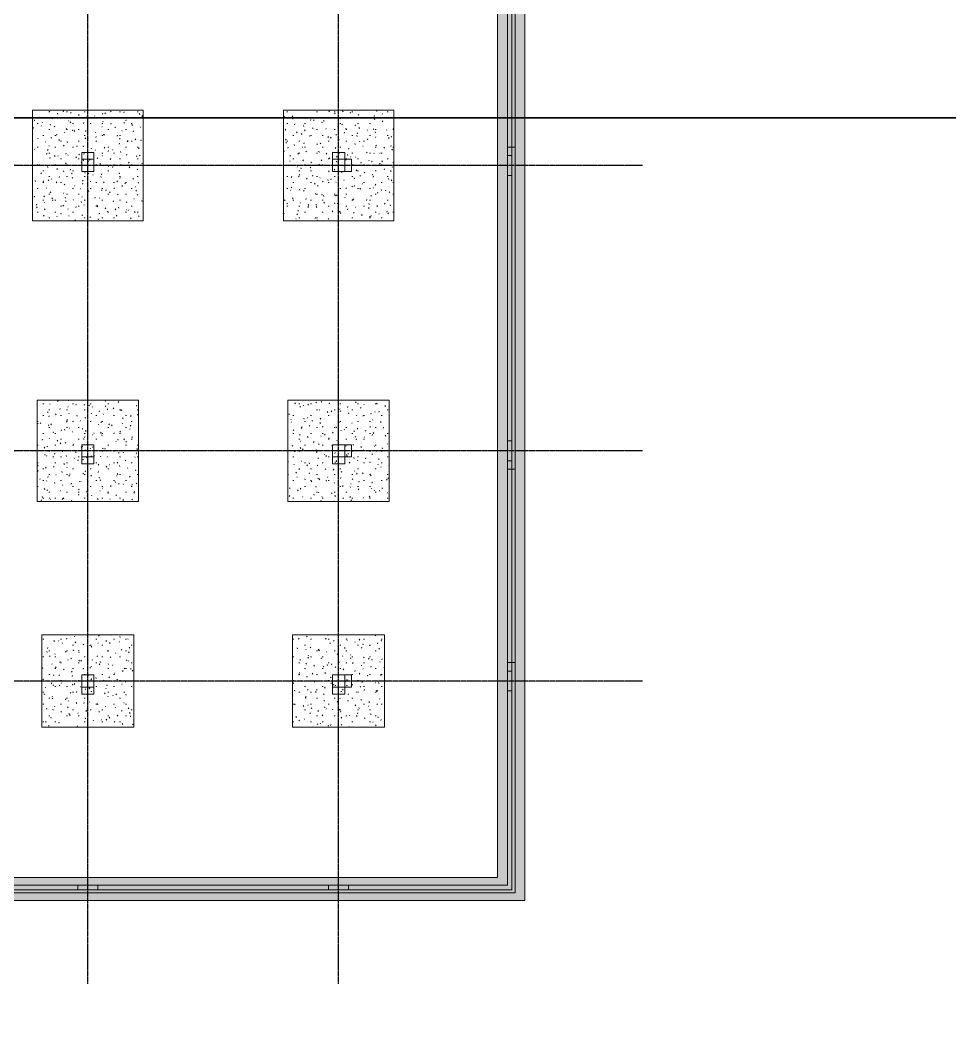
# Model space of a CAD drawing. Header units: inches. Extents: x -4800 to 29350, y 0 to 14051.
# Drawn here: x 2755 to 3967, y 9865 to 11191 of the extents above; entities that cross this region are included whole.
import ezdxf

# ---------------------------------------------------------------- set-up
doc = ezdxf.new("R2010")
doc.units = ezdxf.units.IN
doc.header["$LTSCALE"] = 0.5
doc.header["$MEASUREMENT"] = 0
for name, pattern in [('CENTER2', [1.125, 0.75, -0.125, 0.125, -0.125]), ('Línea de rejilla', [0.875, 0.5, -0.125, 0.125, -0.125]), ('Trazo', [0.25, 0.125, -0.125])]:
    doc.linetypes.add(name, pattern=pattern)
doc.layers.add('PC BM - BEAM CONT.', color=1, linetype='Continuous')
doc.layers.add('S-GRID', color=8, linetype='CENTER2')
for name, color, linetype, lineweight in [('S-COLS', 52, 'Continuous', 9), ('S-COLS-HDLN', 52, 'Trazo', 9), ('S-FNDN', 32, 'Continuous', 9), ('S-FNDN-HDLN', 4, 'Trazo', 9)]:
    doc.layers.add(name, color=color, linetype=linetype, lineweight=lineweight)
doc.layers.add('SHT - NO PLOT LINE 4', color=190, linetype='Continuous', plot=False)
pattern_1 = [(50, (3481.324, -11847.19), (27.5427, -2.40992), [2.88, -31.68]), (355, (3481.324, -11847.19), (-5.327844, 28.884266), [2.304, -25.344]), (100.451, (3483.62, -11847.39), (22.215316, 26.47393), [2.448, -26.924]), (46.184, (3481.324, -11839.51), (40.981875, -6.35642), [4.32, -47.52]), (96.636, (3484.74, -11840.04), (35.89075, 37.40619), [3.671, -40.386]), (351.184, (3481.324, -11839.51), (35.89097, 37.40622), [3.456, -38.016]), (21, (3485.164, -11841.43), (22.921036, -15.46073), [2.88, -31.68]), (326, (3485.164, -11841.43), (9.34353, 27.84574), [2.304, -25.344]), (71.451, (3487.074, -11842.717), (32.26477, 12.38442), [2.448, -26.924]), (37.5, (3481.324, -11847.189), (0.466855, 12.782707), [1.267, -23.77, 1.267, -24.461, -25.44]), (37.5, (3481.324, -11847.189), (0.466855, 12.782707), [-50.765, 1.267, -24.173]), (7.5, (3481.324, -11847.19), (10.10159, 15.14509), [1.267, -13.402, 1.267, -23.194, -9.696]), (7.5, (3481.324, -11847.19), (10.10159, 15.14509), [-39.13, 1.267, -8.429]), (327.5, (3472.761, -11847.189), (20.499161, -0.86578), [1.267, -8.333, 1.267, -28.685, -39.744]), (327.5, (3472.761, -11847.189), (20.499161, -0.86578), [-39.552, 1.267, -38.477]), (317.5, (3468.92, -11847.19), (22.39478, 3.844288), [1.267, -11.213, 1.267, -18.624, -28.224]), (317.5, (3468.92, -11847.19), (22.39478, 3.844288), [-32.371, 1.267, -26.957])]
pattern_2 = [(270, (-10840.174, -2499.339), (7.68, -30.72), [1.267, -21.773, 1.267, -21.773, -122.88]), (270, (-10840.174, -2499.339), (7.68, -30.72), [-46.08, 1.267, -44.813, 1.267, -21.773, -53.76]), (270, (-10840.174, -2499.339), (7.68, -30.72), [-115.2, 1.267, -14.093, 1.267, -37.133]), (30, (-10836.334, -2510.859), (22.7643004, 22.011075), [1.267, -21.773, 1.267, -21.773, -122.88]), (30, (-10836.334, -2510.859), (22.7643004, 22.011075), [-46.08, 1.267, -44.813, 1.267, -21.773, -53.76]), (30, (-10836.334, -2510.859), (22.7643004, 22.011075), [-115.2, 1.267, -14.093, 1.267, -37.133]), (150, (-10820.974, -2514.699), (-30.4443004, 8.708925), [1.267, -21.773, 1.267, -21.773, -122.88]), (150, (-10820.974, -2514.699), (-30.4443004, 8.708925), [-46.08, 1.267, -44.813, 1.267, -21.773, -53.76]), (150, (-10820.974, -2514.699), (-30.4443004, 8.708925), [-115.2, 1.267, -14.093, 1.267, -37.133])]
pattern_3 = [(90, (10466.205, 2501.308), (-7.68, 30.72), [1.267, -21.773, 1.267, -21.773, -122.88]), (90, (10466.205, 2501.308), (-7.68, 30.72), [-46.08, 1.267, -44.813, 1.267, -21.773, -53.76]), (90, (10466.205, 2501.308), (-7.68, 30.72), [-115.2, 1.267, -14.093, 1.267, -37.133]), (210, (10462.365, 2512.828), (-22.7643004, -22.011075), [1.267, -21.773, 1.267, -21.773, -122.88]), (210, (10462.365, 2512.828), (-22.7643004, -22.011075), [-46.08, 1.267, -44.813, 1.267, -21.773, -53.76]), (210, (10462.365, 2512.828), (-22.7643004, -22.011075), [-115.2, 1.267, -14.093, 1.267, -37.133]), (330, (10447.005, 2516.668), (30.4443004, -8.708925), [1.267, -21.773, 1.267, -21.773, -122.88]), (330, (10447.005, 2516.668), (30.4443004, -8.708925), [-46.08, 1.267, -44.813, 1.267, -21.773, -53.76]), (330, (10447.005, 2516.668), (30.4443004, -8.708925), [-115.2, 1.267, -14.093, 1.267, -37.133])]
pattern_4 = [(270, (-10840.174, -2172.339), (7.68, -30.72), [1.267, -21.773, 1.267, -21.773, -122.88]), (270, (-10840.174, -2172.339), (7.68, -30.72), [-46.08, 1.267, -44.813, 1.267, -21.773, -53.76]), (270, (-10840.174, -2172.339), (7.68, -30.72), [-115.2, 1.267, -14.093, 1.267, -37.133]), (30, (-10836.334, -2183.859), (22.7643004, 22.011075), [1.267, -21.773, 1.267, -21.773, -122.88]), (30, (-10836.334, -2183.859), (22.7643004, 22.011075), [-46.08, 1.267, -44.813, 1.267, -21.773, -53.76]), (30, (-10836.334, -2183.859), (22.7643004, 22.011075), [-115.2, 1.267, -14.093, 1.267, -37.133]), (150, (-10820.974, -2187.699), (-30.4443004, 8.708925), [1.267, -21.773, 1.267, -21.773, -122.88]), (150, (-10820.974, -2187.699), (-30.4443004, 8.708925), [-46.08, 1.267, -44.813, 1.267, -21.773, -53.76]), (150, (-10820.974, -2187.699), (-30.4443004, 8.708925), [-115.2, 1.267, -14.093, 1.267, -37.133])]
pattern_5 = [(90, (10466.205, 2174.308), (-7.68, 30.72), [1.267, -21.773, 1.267, -21.773, -122.88]), (90, (10466.205, 2174.308), (-7.68, 30.72), [-46.08, 1.267, -44.813, 1.267, -21.773, -53.76]), (90, (10466.205, 2174.308), (-7.68, 30.72), [-115.2, 1.267, -14.093, 1.267, -37.133]), (210, (10462.365, 2185.828), (-22.7643004, -22.011075), [1.267, -21.773, 1.267, -21.773, -122.88]), (210, (10462.365, 2185.828), (-22.7643004, -22.011075), [-46.08, 1.267, -44.813, 1.267, -21.773, -53.76]), (210, (10462.365, 2185.828), (-22.7643004, -22.011075), [-115.2, 1.267, -14.093, 1.267, -37.133]), (330, (10447.005, 2189.668), (30.4443004, -8.708925), [1.267, -21.773, 1.267, -21.773, -122.88]), (330, (10447.005, 2189.668), (30.4443004, -8.708925), [-46.08, 1.267, -44.813, 1.267, -21.773, -53.76]), (330, (10447.005, 2189.668), (30.4443004, -8.708925), [-115.2, 1.267, -14.093, 1.267, -37.133])]
pattern_6 = [(90, (10166.205, 2501.308), (-7.68, 30.72), [1.267, -21.773, 1.267, -21.773, -122.88]), (90, (10166.205, 2501.308), (-7.68, 30.72), [-46.08, 1.267, -44.813, 1.267, -21.773, -53.76]), (90, (10166.205, 2501.308), (-7.68, 30.72), [-115.2, 1.267, -14.093, 1.267, -37.133]), (210, (10162.365, 2512.828), (-22.7643004, -22.011075), [1.267, -21.773, 1.267, -21.773, -122.88]), (210, (10162.365, 2512.828), (-22.7643004, -22.011075), [-46.08, 1.267, -44.813, 1.267, -21.773, -53.76]), (210, (10162.365, 2512.828), (-22.7643004, -22.011075), [-115.2, 1.267, -14.093, 1.267, -37.133]), (330, (10147.005, 2516.668), (30.4443004, -8.708925), [1.267, -21.773, 1.267, -21.773, -122.88]), (330, (10147.005, 2516.668), (30.4443004, -8.708925), [-46.08, 1.267, -44.813, 1.267, -21.773, -53.76]), (330, (10147.005, 2516.668), (30.4443004, -8.708925), [-115.2, 1.267, -14.093, 1.267, -37.133])]
pattern_7 = [(90, (10166.205, 2174.308), (-7.68, 30.72), [1.267, -21.773, 1.267, -21.773, -122.88]), (90, (10166.205, 2174.308), (-7.68, 30.72), [-46.08, 1.267, -44.813, 1.267, -21.773, -53.76]), (90, (10166.205, 2174.308), (-7.68, 30.72), [-115.2, 1.267, -14.093, 1.267, -37.133]), (210, (10162.365, 2185.828), (-22.7643004, -22.011075), [1.267, -21.773, 1.267, -21.773, -122.88]), (210, (10162.365, 2185.828), (-22.7643004, -22.011075), [-46.08, 1.267, -44.813, 1.267, -21.773, -53.76]), (210, (10162.365, 2185.828), (-22.7643004, -22.011075), [-115.2, 1.267, -14.093, 1.267, -37.133]), (330, (10147.005, 2189.668), (30.4443004, -8.708925), [1.267, -21.773, 1.267, -21.773, -122.88]), (330, (10147.005, 2189.668), (30.4443004, -8.708925), [-46.08, 1.267, -44.813, 1.267, -21.773, -53.76]), (330, (10147.005, 2189.668), (30.4443004, -8.708925), [-115.2, 1.267, -14.093, 1.267, -37.133])]

# ---------------------------------------------------------------- blocks, each defined once
blk = doc.blocks.new('Zapata-Rectangular - 12x12x2_3-693190-FOUNDATION PLAN 01')
at = {"layer": 'S-FNDN-HDLN', "linetype": 'Continuous'}
h = blk.add_hatch(dxfattribs=at)
h.set_pattern_fill('FP_18', color=256, style=0, pattern_type=2)
h.set_pattern_definition([(0, (2173.324, -10839.189), (30.72, 7.68), [1.267, -21.773, 1.267, -21.773, -122.88]), (0, (2173.324, -10839.189), (30.72, 7.68), [-46.08, 1.267, -44.813, 1.267, -21.773, -53.76]), (0, (2173.324, -10839.189), (30.72, 7.68), [-115.2, 1.267, -14.093, 1.267, -37.133]), (120, (2184.844, -10835.349), (-22.011075, 22.7643004), [1.267, -21.773, 1.267, -21.773, -122.88]), (120, (2184.844, -10835.349), (-22.011075, 22.7643004), [-46.08, 1.267, -44.813, 1.267, -21.773, -53.76]), (120, (2184.844, -10835.349), (-22.011075, 22.7643004), [-115.2, 1.267, -14.093, 1.267, -37.133]), (240, (2188.684, -10819.989), (-8.708925, -30.4443004), [1.267, -21.773, 1.267, -21.773, -122.88]), (240, (2188.684, -10819.989), (-8.708925, -30.4443004), [-46.08, 1.267, -44.813, 1.267, -21.773, -53.76]), (240, (2188.684, -10819.989), (-8.708925, -30.4443004), [-115.2, 1.267, -14.093, 1.267, -37.133])])
h.paths.add_polyline_path([(-72, -72), (72, -72), (72, 72), (-72, 72), (-72, -8.3)], flags=0)
h.paths.add_polyline_path([(17, -8), (-8, -8), (-8, 17), (8, 17), (8, 8), (17, 8), (17, -7.9)], flags=0)
at = {"layer": 'S-FNDN', "color": 253}
for p, q in [((72, 72), (-72, 72)), ((-72, 72), (-72, -72)), ((72, -72), (72, 72)), ((-72, -72), (72, -72))]:
    blk.add_line(p, q, dxfattribs=at)
blk = doc.blocks.new('Zapata-Rectangular - 12x12x2_3-V10-FOUNDATION PLAN 01')
at = {"layer": 'S-FNDN-HDLN', "linetype": 'Continuous'}
h = blk.add_hatch(dxfattribs=at)
h.set_pattern_fill('FP_19', color=256, style=0, pattern_type=2)
h.set_pattern_definition([(0, (2500.324, -10839.189), (30.72, 7.68), [1.267, -21.773, 1.267, -21.773, -122.88]), (0, (2500.324, -10839.189), (30.72, 7.68), [-46.08, 1.267, -44.813, 1.267, -21.773, -53.76]), (0, (2500.324, -10839.189), (30.72, 7.68), [-115.2, 1.267, -14.093, 1.267, -37.133]), (120, (2511.844, -10835.349), (-22.011075, 22.7643004), [1.267, -21.773, 1.267, -21.773, -122.88]), (120, (2511.844, -10835.349), (-22.011075, 22.7643004), [-46.08, 1.267, -44.813, 1.267, -21.773, -53.76]), (120, (2511.844, -10835.349), (-22.011075, 22.7643004), [-115.2, 1.267, -14.093, 1.267, -37.133]), (240, (2515.684, -10819.989), (-8.708925, -30.4443004), [1.267, -21.773, 1.267, -21.773, -122.88]), (240, (2515.684, -10819.989), (-8.708925, -30.4443004), [-46.08, 1.267, -44.813, 1.267, -21.773, -53.76]), (240, (2515.684, -10819.989), (-8.708925, -30.4443004), [-115.2, 1.267, -14.093, 1.267, -37.133])])
h.paths.add_polyline_path([(8, -72), (72, -72), (72, 72), (-72, 72), (-72, -72), (-8, -72)], flags=0)
h.paths.add_polyline_path([(8, -8), (-8, -8), (-8, 17), (8, 17), (8, -7.9)], flags=0)
at = {"layer": 'S-FNDN', "color": 253}
for p, q in [((72, 72), (-72, 72)), ((-72, 72), (-72, -72)), ((72, -72), (72, 72)), ((-72, -72), (72, -72))]:
    blk.add_line(p, q, dxfattribs=at)
blk = doc.blocks.new('Zapata-Rectangular - 11_0x11_0x2_1-V14-FOUNDATION PLAN 01')
at = {"layer": 'S-FNDN-HDLN', "linetype": 'Continuous'}
h = blk.add_hatch(dxfattribs=at)
h.set_pattern_fill('FP_25', color=256, style=0, pattern_type=2)
h.set_pattern_definition([(0, (2500.324, -10467.189), (30.72, 7.68), [1.267, -21.773, 1.267, -21.773, -122.88]), (0, (2500.324, -10467.189), (30.72, 7.68), [-46.08, 1.267, -44.813, 1.267, -21.773, -53.76]), (0, (2500.324, -10467.189), (30.72, 7.68), [-115.2, 1.267, -14.093, 1.267, -37.133]), (120, (2511.844, -10463.349), (-22.011075, 22.7643004), [1.267, -21.773, 1.267, -21.773, -122.88]), (120, (2511.844, -10463.349), (-22.011075, 22.7643004), [-46.08, 1.267, -44.813, 1.267, -21.773, -53.76]), (120, (2511.844, -10463.349), (-22.011075, 22.7643004), [-115.2, 1.267, -14.093, 1.267, -37.133]), (240, (2515.684, -10447.989), (-8.708925, -30.4443004), [1.267, -21.773, 1.267, -21.773, -122.88]), (240, (2515.684, -10447.989), (-8.708925, -30.4443004), [-46.08, 1.267, -44.813, 1.267, -21.773, -53.76]), (240, (2515.684, -10447.989), (-8.708925, -30.4443004), [-115.2, 1.267, -14.093, 1.267, -37.133])])
h.paths.add_polyline_path([(-66, -66), (66, -66), (66, 66), (-66, 66), (-66, -17)], flags=0)
h.paths.add_polyline_path([(-8, -17), (-8, 8), (8, 8), (8, -17)], flags=0)
at = {"layer": 'S-FNDN', "color": 253}
for p, q in [((66, 66), (-66, 66)), ((-66, 66), (-66, -66)), ((66, -66), (66, 66)), ((-66, -66), (66, -66))]:
    blk.add_line(p, q, dxfattribs=at)
blk = doc.blocks.new('Zapata-Rectangular - 11_0x11_0x2_1-V15-FOUNDATION PLAN 01')
at = {"layer": 'S-FNDN-HDLN', "linetype": 'Continuous'}
h = blk.add_hatch(dxfattribs=at)
h.set_pattern_fill('FP_26', color=256, style=0, pattern_type=2)
h.set_pattern_definition([(0, (2173.324, -10467.189), (30.72, 7.68), [1.267, -21.773, 1.267, -21.773, -122.88]), (0, (2173.324, -10467.189), (30.72, 7.68), [-46.08, 1.267, -44.813, 1.267, -21.773, -53.76]), (0, (2173.324, -10467.189), (30.72, 7.68), [-115.2, 1.267, -14.093, 1.267, -37.133]), (120, (2184.844, -10463.349), (-22.011075, 22.7643004), [1.267, -21.773, 1.267, -21.773, -122.88]), (120, (2184.844, -10463.349), (-22.011075, 22.7643004), [-46.08, 1.267, -44.813, 1.267, -21.773, -53.76]), (120, (2184.844, -10463.349), (-22.011075, 22.7643004), [-115.2, 1.267, -14.093, 1.267, -37.133]), (240, (2188.684, -10447.989), (-8.708925, -30.4443004), [1.267, -21.773, 1.267, -21.773, -122.88]), (240, (2188.684, -10447.989), (-8.708925, -30.4443004), [-46.08, 1.267, -44.813, 1.267, -21.773, -53.76]), (240, (2188.684, -10447.989), (-8.708925, -30.4443004), [-115.2, 1.267, -14.093, 1.267, -37.133])])
h.paths.add_polyline_path([(-66, -66), (66, -66), (66, 66), (-66, 66), (-66, -17)], flags=0)
h.paths.add_polyline_path([(-8, -17), (-8, 8), (17, 8), (17, -8), (8, -8), (8, -17)], flags=0)
at = {"layer": 'S-FNDN', "color": 253}
for p, q in [((66, 66), (-66, 66)), ((-66, 66), (-66, -66)), ((66, -66), (66, 66)), ((-66, -66), (66, -66))]:
    blk.add_line(p, q, dxfattribs=at)
blk = doc.blocks.new('Zapata-Rectangular - 10_0x10_0x2_1-155502-FOUNDATION PLAN 01')
at = {"layer": 'S-FNDN-HDLN', "linetype": 'Continuous'}
h = blk.add_hatch(dxfattribs=at)
h.set_pattern_fill('FP_27', color=256, style=0, pattern_type=2)
h.set_pattern_definition([(0, (2173.324, -10167.189), (30.72, 7.68), [1.267, -21.773, 1.267, -21.773, -122.88]), (0, (2173.324, -10167.189), (30.72, 7.68), [-46.08, 1.267, -44.813, 1.267, -21.773, -53.76]), (0, (2173.324, -10167.189), (30.72, 7.68), [-115.2, 1.267, -14.093, 1.267, -37.133]), (120, (2184.844, -10163.349), (-22.011075, 22.7643004), [1.267, -21.773, 1.267, -21.773, -122.88]), (120, (2184.844, -10163.349), (-22.011075, 22.7643004), [-46.08, 1.267, -44.813, 1.267, -21.773, -53.76]), (120, (2184.844, -10163.349), (-22.011075, 22.7643004), [-115.2, 1.267, -14.093, 1.267, -37.133]), (240, (2188.684, -10147.989), (-8.708925, -30.4443004), [1.267, -21.773, 1.267, -21.773, -122.88]), (240, (2188.684, -10147.989), (-8.708925, -30.4443004), [-46.08, 1.267, -44.813, 1.267, -21.773, -53.76]), (240, (2188.684, -10147.989), (-8.708925, -30.4443004), [-115.2, 1.267, -14.093, 1.267, -37.133])])
h.paths.add_polyline_path([(-60, -60), (60, -60), (60, 60), (-60, 60), (-60, -17)], flags=0)
h.paths.add_polyline_path([(-8, -17), (-8, 8), (17, 8), (17, -8), (8, -8), (8, -17)], flags=0)
at = {"layer": 'S-FNDN', "color": 253}
for p, q in [((60, 60), (-60, 60)), ((-60, 60), (-60, -60)), ((60, -60), (60, 60)), ((-60, -60), (60, -60))]:
    blk.add_line(p, q, dxfattribs=at)
blk = doc.blocks.new('Zapata-Rectangular - 10_0x10_0x2_1-V16-FOUNDATION PLAN 01')
at = {"layer": 'S-FNDN-HDLN', "linetype": 'Continuous'}
h = blk.add_hatch(dxfattribs=at)
h.set_pattern_fill('FP_28', color=256, style=0, pattern_type=2)
h.set_pattern_definition([(0, (2500.324, -10167.189), (30.72, 7.68), [1.267, -21.773, 1.267, -21.773, -122.88]), (0, (2500.324, -10167.189), (30.72, 7.68), [-46.08, 1.267, -44.813, 1.267, -21.773, -53.76]), (0, (2500.324, -10167.189), (30.72, 7.68), [-115.2, 1.267, -14.093, 1.267, -37.133]), (120, (2511.844, -10163.349), (-22.011075, 22.7643004), [1.267, -21.773, 1.267, -21.773, -122.88]), (120, (2511.844, -10163.349), (-22.011075, 22.7643004), [-46.08, 1.267, -44.813, 1.267, -21.773, -53.76]), (120, (2511.844, -10163.349), (-22.011075, 22.7643004), [-115.2, 1.267, -14.093, 1.267, -37.133]), (240, (2515.684, -10147.989), (-8.708925, -30.4443004), [1.267, -21.773, 1.267, -21.773, -122.88]), (240, (2515.684, -10147.989), (-8.708925, -30.4443004), [-46.08, 1.267, -44.813, 1.267, -21.773, -53.76]), (240, (2515.684, -10147.989), (-8.708925, -30.4443004), [-115.2, 1.267, -14.093, 1.267, -37.133])])
h.paths.add_polyline_path([(-60, -60), (60, -60), (60, 60), (-60, 60), (-60, -17)], flags=0)
h.paths.add_polyline_path([(-8, -17), (-8, 8), (8, 8), (8, -17)], flags=0)
at = {"layer": 'S-FNDN', "color": 253}
for p, q in [((60, 60), (-60, 60)), ((-60, 60), (-60, -60)), ((60, -60), (60, 60)), ((-60, -60), (60, -60))]:
    blk.add_line(p, q, dxfattribs=at)
blk = doc.blocks.new('Prefabricado-Pilar cuadrado - 16_x16_-V23-FOUNDATION PLAN 01')
at = {"layer": 'S-COLS-HDLN', "linetype": 'Continuous'}
h = blk.add_hatch(dxfattribs=at)
h.set_pattern_fill('FP_38', color=256, style=0, pattern_type=2)
h.set_pattern_definition(pattern_2)
h.paths.add_polyline_path([(-9, 9), (-9, -7), (7, -7), (7, 9), (-8.9, 9)], flags=0)
h = blk.add_hatch(dxfattribs=at)
h.set_pattern_fill('FP_38', color=256, style=0, pattern_type=2)
h.set_pattern_definition(pattern_2)
h.paths.add_polyline_path([(7, 9), (7, -7), (16, -7), (16, 9)], flags=0)
at = {"layer": 'S-COLS'}
for p, q in [((-9, 9), (-8.9, 9)), ((-9, -7), (-9, 9)), ((-8.9, 9), (6.9, 9)), ((7, 9), (6.9, 9)), ((7, 9), (7, -7)), ((16, 9), (7, 9)), ((16, -7), (16, 9)), ((-8.9, -7), (-9, -7)), ((6.9, -7), (-8.9, -7)), ((6.9, -7), (7, -7)), ((7, -7), (16, -7))]:
    blk.add_line(p, q, dxfattribs=at)
blk = doc.blocks.new('Prefabricado-Pilar cuadrado - 16_x16_-V24-FOUNDATION PLAN 01')
at = {"layer": 'S-COLS-HDLN', "linetype": 'Continuous'}
h = blk.add_hatch(dxfattribs=at)
h.set_pattern_fill('FP_39', color=256, style=0, pattern_type=2)
h.set_pattern_definition(pattern_3)
h.paths.add_polyline_path([(7, -7), (7, 9), (-9, 9), (-9, -7), (6.9, -7)], flags=0)
h = blk.add_hatch(dxfattribs=at)
h.set_pattern_fill('FP_39', color=256, style=0, pattern_type=2)
h.set_pattern_definition(pattern_3)
h.paths.add_polyline_path([(16, -7), (16, 9), (7, 9), (7, -7)], flags=0)
at = {"layer": 'S-COLS'}
for p, q in [((-9, 9), (-8.9, 9)), ((-9, -7), (-9, 9)), ((-8.9, 9), (6.9, 9)), ((7, 9), (6.9, 9)), ((7, 9), (7, -7)), ((16, 9), (7, 9)), ((16, -7), (16, 9)), ((-8.9, -7), (-9, -7)), ((6.9, -7), (-8.9, -7)), ((6.9, -7), (7, -7)), ((7, -7), (16, -7))]:
    blk.add_line(p, q, dxfattribs=at)
blk = doc.blocks.new('Prefabricado-Pilar cuadrado - 16_x16_-227159-FOUNDATION PLAN 01')
at = {"layer": 'S-COLS'}
h = blk.add_hatch(dxfattribs=at)
h.set_pattern_fill('FP_42', color=256, style=0, pattern_type=2)
h.set_pattern_definition(pattern_4)
h.paths.add_polyline_path([(-9, 9), (-9, -7), (7, -7), (7, 9), (-8.9, 9)], flags=0)
h = blk.add_hatch(dxfattribs=at)
h.set_pattern_fill('FP_42', color=256, style=0, pattern_type=2)
h.set_pattern_definition(pattern_4)
h.paths.add_polyline_path([(7, 9), (7, -7), (16, -7), (16, 9)], flags=0)
at = {"layer": 'S-COLS-HDLN', "linetype": 'Continuous'}
h = blk.add_hatch(dxfattribs=at)
h.set_pattern_fill('FP_42', color=256, style=0, pattern_type=2)
h.set_pattern_definition(pattern_4)
h.paths.add_polyline_path([(-9, -7.1), (-9, -16), (7, -16), (7, -7), (-9, -7)], flags=0)
at = {"layer": 'S-COLS'}
for p, q in [((-9, 9), (-8.9, 9)), ((-9, -7), (-9, 9)), ((-8.9, 9), (6.9, 9)), ((7, 9), (6.9, 9)), ((7, 9), (7, -7)), ((16, 9), (7, 9)), ((16, -7), (16, 9)), ((-9, -7), (-9, -16)), ((-8.9, -7), (-9, -7)), ((6.9, -7), (-8.9, -7)), ((6.9, -7), (7, -7)), ((7, -7), (7, -16)), ((7, -7), (16, -7)), ((7, -16), (-9, -16))]:
    blk.add_line(p, q, dxfattribs=at)
blk = doc.blocks.new('Prefabricado-Pilar cuadrado - 16_x16_-227237-FOUNDATION PLAN 01')
at = {"layer": 'S-COLS'}
h = blk.add_hatch(dxfattribs=at)
h.set_pattern_fill('FP_43', color=256, style=0, pattern_type=2)
h.set_pattern_definition(pattern_5)
h.paths.add_polyline_path([(7, -7), (7, 9), (-9, 9), (-9, -7), (6.9, -7)], flags=0)
h = blk.add_hatch(dxfattribs=at)
h.set_pattern_fill('FP_43', color=256, style=0, pattern_type=2)
h.set_pattern_definition(pattern_5)
h.paths.add_polyline_path([(16, -7), (16, 9), (7, 9), (7, -7)], flags=0)
at = {"layer": 'S-COLS-HDLN', "linetype": 'Continuous'}
h = blk.add_hatch(dxfattribs=at)
h.set_pattern_fill('FP_43', color=256, style=0, pattern_type=2)
h.set_pattern_definition(pattern_5)
h.paths.add_polyline_path([(7, 9.1), (7, 18), (-9, 18), (-9, 9), (7, 9)], flags=0)
at = {"layer": 'S-COLS'}
for p, q in [((7, 18), (-9, 18)), ((-9, 18), (-9, 9)), ((7, 18), (7, 9)), ((-9, 9), (-8.9, 9)), ((-9, -7), (-9, 9)), ((-8.9, 9), (6.9, 9)), ((7, 9), (6.9, 9)), ((7, 9), (7, -7)), ((16, 9), (7, 9)), ((16, -7), (16, 9)), ((-8.9, -7), (-9, -7)), ((6.9, -7), (-8.9, -7)), ((6.9, -7), (7, -7)), ((7, -7), (16, -7))]:
    blk.add_line(p, q, dxfattribs=at)
blk = doc.blocks.new('Prefabricado-Pilar cuadrado - 16_x16_-V27-FOUNDATION PLAN 01')
at = {"layer": 'S-COLS-HDLN', "linetype": 'Continuous'}
h = blk.add_hatch(dxfattribs=at)
h.set_pattern_fill('FP_46', color=256, style=0, pattern_type=2)
h.set_pattern_definition(pattern_6)
h.paths.add_polyline_path([(7, -7), (7, 9), (-9, 9), (-9, -7), (6.9, -7)], flags=0)
h = blk.add_hatch(dxfattribs=at)
h.set_pattern_fill('FP_46', color=256, style=0, pattern_type=2)
h.set_pattern_definition(pattern_6)
h.paths.add_polyline_path([(16, -7), (16, 9), (7, 9), (7, -7)], flags=0)
at = {"layer": 'S-COLS'}
for p, q in [((-9, 9), (-8.9, 9)), ((-9, -7), (-9, 9)), ((-8.9, 9), (6.9, 9)), ((7, 9), (6.9, 9)), ((7, 9), (7, -7)), ((16, 9), (7, 9)), ((16, -7), (16, 9)), ((-8.9, -7), (-9, -7)), ((6.9, -7), (-8.9, -7)), ((6.9, -7), (7, -7)), ((7, -7), (16, -7))]:
    blk.add_line(p, q, dxfattribs=at)
blk = doc.blocks.new('Prefabricado-Pilar cuadrado - 16_x16_-270841-FOUNDATION PLAN 01')
at = {"layer": 'S-COLS'}
h = blk.add_hatch(dxfattribs=at)
h.set_pattern_fill('FP_47', color=256, style=0, pattern_type=2)
h.set_pattern_definition(pattern_7)
h.paths.add_polyline_path([(7, -7), (7, 9), (-9, 9), (-9, -7), (6.9, -7)], flags=0)
h = blk.add_hatch(dxfattribs=at)
h.set_pattern_fill('FP_47', color=256, style=0, pattern_type=2)
h.set_pattern_definition(pattern_7)
h.paths.add_polyline_path([(16, -7), (16, 9), (7, 9), (7, -7)], flags=0)
at = {"layer": 'S-COLS-HDLN', "linetype": 'Continuous'}
h = blk.add_hatch(dxfattribs=at)
h.set_pattern_fill('FP_47', color=256, style=0, pattern_type=2)
h.set_pattern_definition(pattern_7)
h.paths.add_polyline_path([(7, 9.1), (7, 18), (-9, 18), (-9, 9), (7, 9)], flags=0)
at = {"layer": 'S-COLS'}
for p, q in [((7, 18), (-9, 18)), ((-9, 18), (-9, 9)), ((7, 18), (7, 9)), ((-9, 9), (-8.9, 9)), ((-9, -7), (-9, 9)), ((-8.9, 9), (6.9, 9)), ((7, 9), (6.9, 9)), ((7, 9), (7, -7)), ((16, 9), (7, 9)), ((16, -7), (16, 9)), ((-8.9, -7), (-9, -7)), ((6.9, -7), (-8.9, -7)), ((6.9, -7), (7, -7)), ((7, -7), (16, -7))]:
    blk.add_line(p, q, dxfattribs=at)
blk = doc.blocks.new('A$C10C708C5')
at = {"layer": 'S-FNDN'}
h = blk.add_hatch(dxfattribs=at)
h.set_pattern_fill('FP_7', color=256, style=0, pattern_type=2)
h.set_pattern_definition(pattern_1)
h.paths.add_polyline_path([(1515, -1966), (1551, -1966), (1551, 230), (1515, 230), (1515, -1936)], flags=0)
h = blk.add_hatch(dxfattribs=at)
h.set_pattern_fill('FP_7', color=256, style=0, pattern_type=2)
h.set_pattern_definition(pattern_1)
h.paths.add_polyline_path([(16.5, -1966), (1515, -1966), (1515, -1936), (-358, -1936), (-358, -1966), (-280.1, -1966)], flags=0)
for p, q in [((1534, 240), (1534, -1952)), ((1538, 240), (1538, -1956)), ((1528, -1367), (1528, -13)), ((1528, -984), (1538, -984)), ((1528, -995), (1534, -995)), ((1528, -1021), (1534, -1021)), ((1528, -1946), (1528, -1367)), ((1528, -1367), (1534, -1367)), ((1528, -1393), (1534, -1393)), ((1528, -1404), (1538, -1404)), ((1528, -1656), (1538, -1656)), ((1528, -1667), (1534, -1667)), ((1528, -1693), (1534, -1693)), ((-338, -1946), (1528, -1946)), ((968, -1946), (968, -1952)), ((994, -1946), (994, -1952)), ((1295, -1946), (1295, -1952)), ((1321, -1946), (1321, -1952)), ((1538, -1956), (-348, -1956)), ((1534, -1952), (-338, -1952))]:
    blk.add_line(p, q, dxfattribs=at)
at = {"layer": 'S-FNDN', "color": 253}
for p, q in [((1551, -1966), (1551, 250)), ((1515, 220), (1515, -1936)), ((1515, -1936), (-328, -1936)), ((-358, -1966), (1551, -1966))]:
    blk.add_line(p, q, dxfattribs=at)
at = {"layer": 'S-GRID', "linetype": 'Línea de rejilla'}
for p, q in [((981, -2074.6), (981, 465.2)), ((1308, -2074.6), (1308, 465.2)), ((1704.1, -1008), (-595.6, -1008)), ((1704.1, -1380), (-595.6, -1380)), ((1704.1, -1680), (-595.6, -1680))]:
    blk.add_line(p, q, dxfattribs=at)
at = {"layer": 'S-COLS', "linetype": 'Trazo'}
for name, p, rotation in [('Prefabricado-Pilar cuadrado - 16_x16_-V23-FOUNDATION PLAN 01', (982, -1007), 90.0000000000016), ('Prefabricado-Pilar cuadrado - 16_x16_-227159-FOUNDATION PLAN 01', (1309, -1007), 90.0000000000016), ('Prefabricado-Pilar cuadrado - 16_x16_-V24-FOUNDATION PLAN 01', (980, -1381), 270.0000000000118), ('Prefabricado-Pilar cuadrado - 16_x16_-227237-FOUNDATION PLAN 01', (1307, -1381), 270.0000000000118), ('Prefabricado-Pilar cuadrado - 16_x16_-V27-FOUNDATION PLAN 01', (980, -1681), 270.0000000000118), ('Prefabricado-Pilar cuadrado - 16_x16_-270841-FOUNDATION PLAN 01', (1307, -1681), 270.0000000000118)]:
    blk.add_blockref(name, p, dxfattribs=dict(at, rotation=rotation))
at = {"layer": 'S-FNDN', "linetype": 'Trazo'}
for name, p in [('Zapata-Rectangular - 12x12x2_3-V10-FOUNDATION PLAN 01', (981, -1008)), ('Zapata-Rectangular - 12x12x2_3-693190-FOUNDATION PLAN 01', (1308, -1008)), ('Zapata-Rectangular - 11_0x11_0x2_1-V14-FOUNDATION PLAN 01', (981, -1380)), ('Zapata-Rectangular - 11_0x11_0x2_1-V15-FOUNDATION PLAN 01', (1308, -1380)), ('Zapata-Rectangular - 10_0x10_0x2_1-V16-FOUNDATION PLAN 01', (981, -1680)), ('Zapata-Rectangular - 10_0x10_0x2_1-155502-FOUNDATION PLAN 01', (1308, -1680))]:
    blk.add_blockref(name, p, dxfattribs=at)

msp = doc.modelspace()

# ---------------------------------------------------------------- linework, layer by layer
at = {"layer": 'SHT - NO PLOT LINE 4'}
for points in [[(1200, 11064), (4475, 11064), (4475, 13728), (1200, 13728)], [(1200, 8400), (4475, 8400), (4475, 11064), (1200, 11064)]]:
    msp.add_lwpolyline(points, close=True, dxfattribs=at)

# ---------------------------------------------------------------- block references
at = {"layer": 'PC BM - BEAM CONT.'}
msp.add_blockref('A$C10C708C5', (1862, 12010), dxfattribs=at)

doc.saveas('drawing.dxf')
